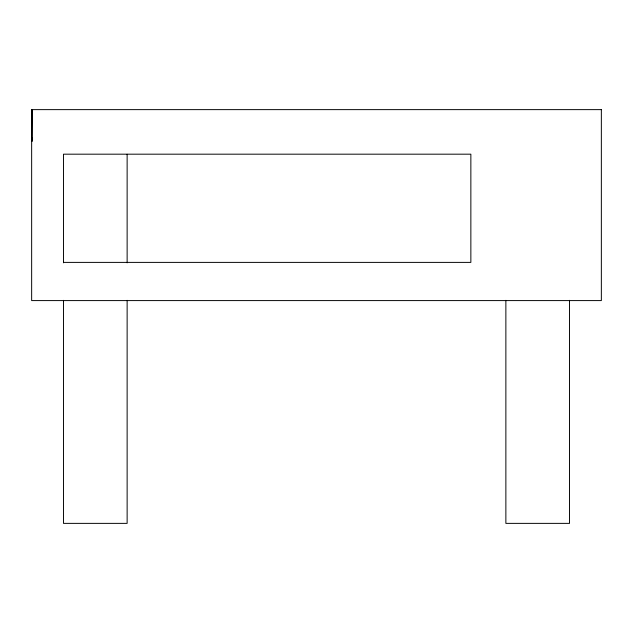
<?xml version="1.0" encoding="UTF-8"?>
<svg xmlns="http://www.w3.org/2000/svg" width="633" height="633" viewBox="0 0 633 633"><rect width="100%" height="100%" fill="white"/><g stroke="black" fill="none" stroke-linecap="round" stroke-linejoin="round"><path stroke-width="0.95" d="M31.721 109.628L31.65 141.452L31.966 137.598M31.721 141.452L31.919 109.628L31.919 141.452M63.474 262.394L470.857 262.394L470.857 154.183L63.474 154.183L63.474 262.837M569.526 300.343L569.526 523.372L505.87 523.372L505.87 300.343M127.13 154.286L127.13 262.837M127.13 300.343L127.13 523.372L63.474 523.372L63.474 300.343M601.35 109.628L31.65 109.628L31.65 300.588L601.35 300.588L601.35 109.628"/></g></svg>
